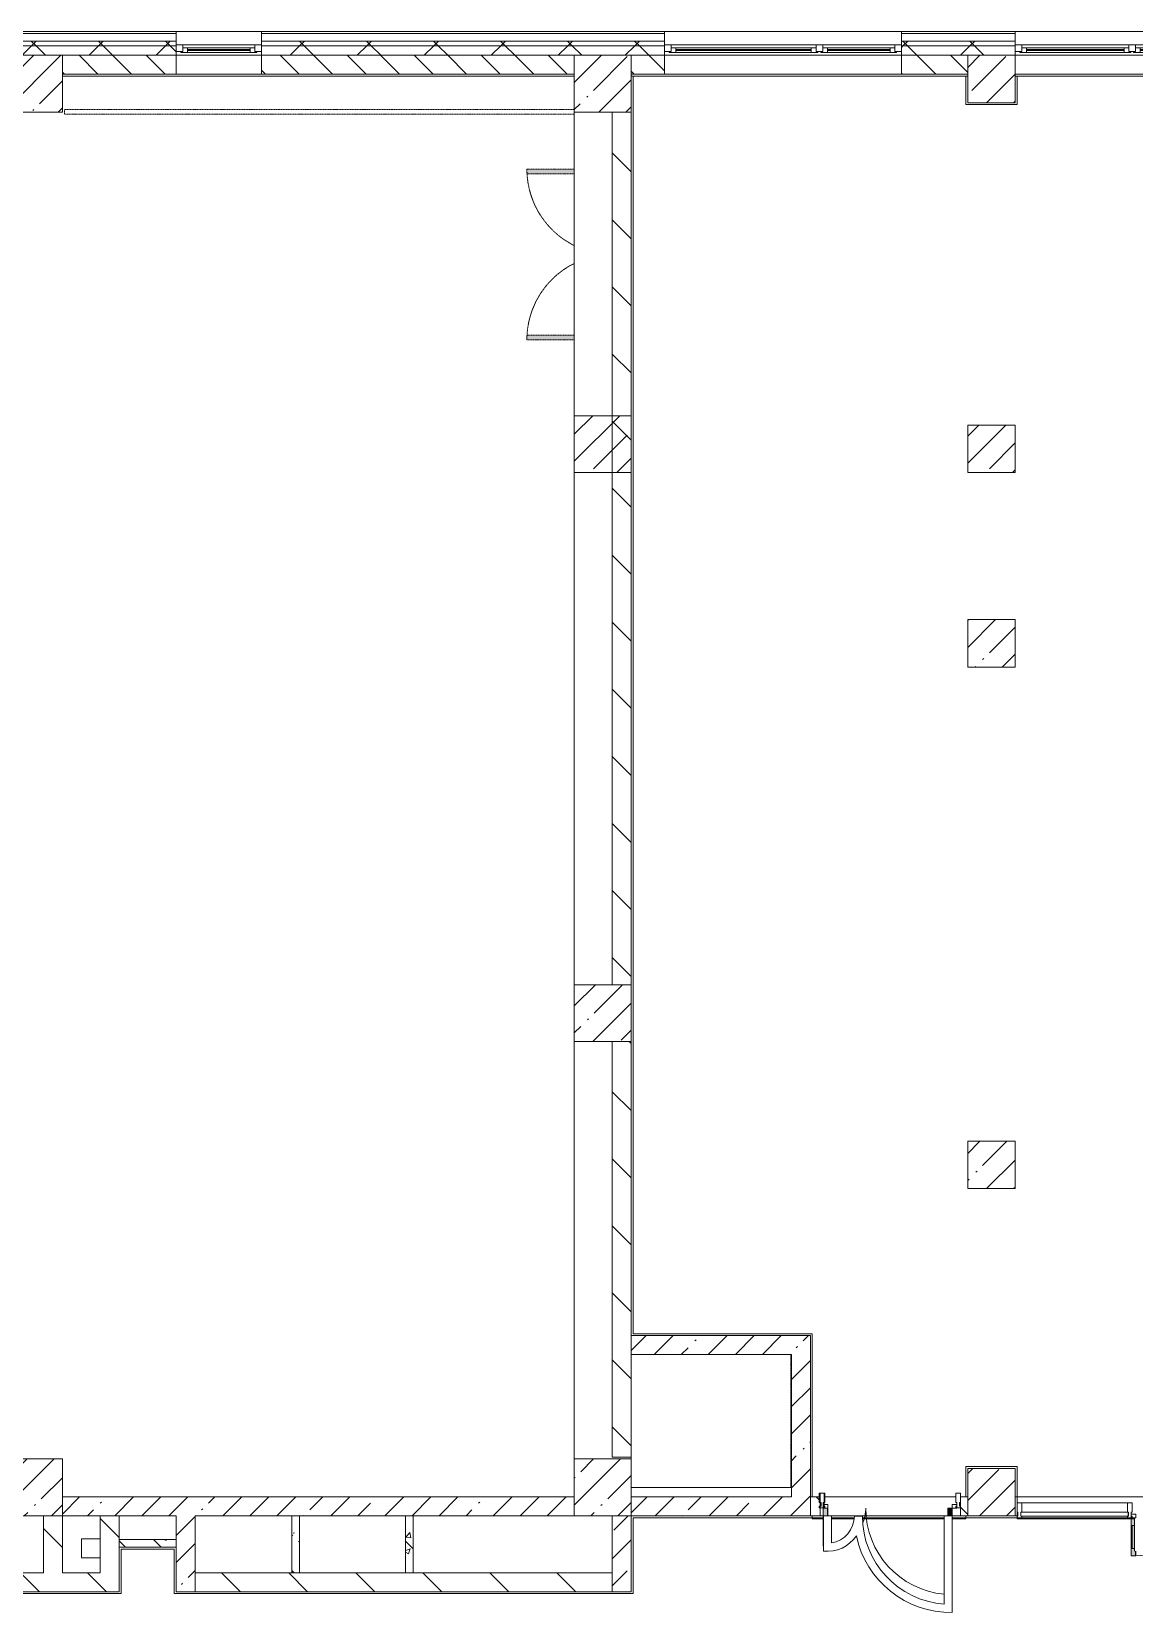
# Model space of a CAD drawing. Header units: millimetres. Extents: x 81773 to 282675, y -8553 to 29000.
# Drawn here: x 208238 to 219871, y 10682 to 27350 of the extents above; entities that cross this region are included whole.
import ezdxf

# ---------------------------------------------------------------- set-up
doc = ezdxf.new("R2010")
doc.units = ezdxf.units.MM
doc.linetypes.add('200_ШТРИХ__ш1_п0_6_', pattern=[1.6, 1, -0.6])
for name, color, linetype, lineweight, true_color in [('A-DETL-GENF-6', 7, 'Continuous', 5, 0xaaaaaa), ('A-DETL-GENF-7', 7, 'Continuous', 5, 0xe2e2e2), ('A-DOOR-5', 7, 'Continuous', 5, 0xaaaaaa), ('A-FLOR-3', 7, 'Continuous', 5, 0xaaaaaa), ('I-WALL-6', 7, 'Continuous', 5, 0x787878)]:
    doc.layers.add(name, color=color, linetype=linetype, lineweight=lineweight, true_color=true_color)
for name, color, linetype, lineweight in [('A-DETL-MBND-1', 7, '200_ШТРИХ__ш1_п0_6_', 9), ('A-GLAZ-3', 7, 'Continuous', 5), ('A-GLAZ-CURT-2', 7, 'Continuous', 5), ('A-GLAZ-CWMG-2', 7, 'Continuous', 5), ('A-WALL', 7, 'Continuous', 9), ('A-WALL-2', 7, 'Continuous', 5), ('I-WALL-4', 7, 'Continuous', 5), ('S-COLS-2', 7, 'Continuous', 5)]:
    doc.layers.add(name, color=color, linetype=linetype, lineweight=lineweight)
pattern_1 = [(45, (147802.7, 0), (-285.1231, 285.1231), []), (45, (148087.8, 0), (-285.1231, 285.1231), [504.031, -100.806, 16.764, -84.042])]
pattern_2 = [(45, (147802.7, 0), (-353.5534, 353.5534), []), (135, (147802.7, 0), (-353.5534, -353.5534), [])]
pattern_3 = [(135, (147802.7, 0), (-353.5534, -353.5534), [])]
pattern_4 = [(135, (147802.7, 0), (-377.1708, -377.1708), [533.4, -88.9, 17.78, -88.9]), (135, (147802.7, 376.94), (-377.1708, -377.1708), []), (50, (147802.7, 0), (637.6445, -55.7866), [66.675, -733.425]), (355, (147802.7, 0), (-123.3494, 668.699), [53.34, -586.74]), (100.451, (147855.8, -4.65), (514.299, 612.908), [56.665, -623.315]), (46.184, (147802.7, 177.8), (948.776, -147.15), [100.012, -1100.137]), (96.636, (147881.8, 165.5), (830.909, 865.997), [84.998, -934.973]), (351.184, (147802.7, 177.8), (830.918, 865.988), [80.01, -880.11]), (21, (147891.6, 133.35), (530.6506, -357.9283), [66.675, -733.425]), (326, (147891.6, 133.35), (216.308, 644.6585), [53.34, -586.74]), (71.451, (147935.8, 103.5), (746.9596, 286.7243), [56.665, -623.315]), (37.5, (147802.7, 0), (10.8105, 295.9426), [16.764, -562.864, 16.764, -578.866, -588.962]), (37.5, (147802.7, 0), (10.8105, 295.9426), [-1175.258, 16.764, -572.198]), (7.5, (147802.7, 0), (233.8692, 350.6318), [16.764, -322.834, 16.764, -549.529, -224.472]), (7.5, (147802.7, 0), (233.8692, 350.6318), [-905.891, 16.764, -207.708]), (327.5, (147604.45, 0), (474.5678, -20.0513), [16.764, -205.486, 16.764, -676.656, -920.115]), (327.5, (147604.45, 0), (474.5678, -20.0513), [-915.67, 16.764, -903.351]), (317.5, (147515.55, 0), (518.4522, 88.9934), [16.764, -272.161, 16.764, -443.738, -653.415]), (317.5, (147515.55, 0), (518.4522, 88.9934), [-749.427, 16.764, -636.651])]

# ---------------------------------------------------------------- blocks, each defined once
blk = doc.blocks.new('BSC_Колонна _Прямоугольная - 600х600-23205240-3_3_3_птичка')
at = {"layer": 'S-COLS-2'}
h = blk.add_hatch(dxfattribs=at)
h.set_pattern_fill('FP_75', color=256, style=0, pattern_type=2)
h.set_pattern_definition([(45, (-66460, -12000), (-285.1231, 285.1231), []), (45, (-66174.88, -12000), (-285.1231, 285.1231), [504.031, -100.806, 16.764, -84.042])])
h.paths.add_polyline_path([(-300, -300), (300, -300), (300, 300), (-300, 300)])
for p, q in [((300, 300), (-300, 300)), ((-300, 300), (-300, -300)), ((300, -300), (300, 300)), ((-300, -300), (300, -300))]:
    blk.add_line(p, q, dxfattribs=at)
blk = doc.blocks.new('BSC_Колонна _Прямоугольная - 600х600-V117-3_3_3_птичка')
at = {"layer": 'S-COLS-2'}
h = blk.add_hatch(dxfattribs=at)
h.set_pattern_fill('FP_79', color=256, style=0, pattern_type=2)
h.set_pattern_definition([(45, (-66460, -17000), (-285.1231, 285.1231), []), (45, (-66174.88, -17000), (-285.1231, 285.1231), [504.031, -100.806, 16.764, -84.042])])
h.paths.add_polyline_path([(-300, -300), (300, -300), (300, 300), (-300, 300)])
for p, q in [((300, 300), (-300, 300)), ((-300, 300), (-300, -300)), ((300, -300), (300, 300)), ((-300, -300), (300, -300))]:
    blk.add_line(p, q, dxfattribs=at)
blk = doc.blocks.new('BSC_Колонна _Прямоугольная - 600х600-V127-3_3_3_птичка')
at = {"layer": 'S-COLS-2'}
h = blk.add_hatch(dxfattribs=at)
h.set_pattern_fill('FP_95', color=256, style=0, pattern_type=2)
h.set_pattern_definition([(45, (-60460, -12000), (-285.1231, 285.1231), []), (45, (-60174.88, -12000), (-285.1231, 285.1231), [504.031, -100.806, 16.764, -84.042])])
h.paths.add_polyline_path([(-300, -300), (300, -300), (300, 300), (-300, 300)])
for p, q in [((300, 300), (-300, 300)), ((-300, 300), (-300, -300)), ((300, -300), (300, 300)), ((-300, -300), (300, -300))]:
    blk.add_line(p, q, dxfattribs=at)
blk = doc.blocks.new('BSC_Колонна _Прямоугольная - 500х500-V133-3_3_3_птичка')
at = {"layer": 'S-COLS-2'}
h = blk.add_hatch(dxfattribs=at)
h.set_pattern_fill('FP_98', color=256, style=0, pattern_type=2)
h.set_pattern_definition([(45, (-70560, -22950), (-285.1231, 285.1231), []), (45, (-70274.88, -22950), (-285.1231, 285.1231), [504.031, -100.806, 16.764, -84.042])])
h.paths.add_polyline_path([(-250, -250), (250, -250), (250, 250), (-250, 250)])
for p, q in [((250, 250), (-250, 250)), ((-250, 250), (-250, -250)), ((250, -250), (250, 250)), ((-250, -250), (250, -250))]:
    blk.add_line(p, q, dxfattribs=at)
blk = doc.blocks.new('BSC_Колонна _Прямоугольная - 500х500-V151-3_3_3_птичка')
at = {"layer": 'S-COLS-2'}
h = blk.add_hatch(dxfattribs=at)
h.set_pattern_fill('FP_111', color=256, style=0, pattern_type=2)
h.set_pattern_definition([(45, (-70560, -15400), (-285.1231, 285.1231), []), (45, (-70274.88, -15400), (-285.1231, 285.1231), [504.031, -100.806, 16.764, -84.042])])
h.paths.add_polyline_path([(-250, -250), (250, -250), (250, 250), (-250, 250)])
for p, q in [((250, 250), (-250, 250)), ((-250, 250), (-250, -250)), ((250, -250), (250, 250)), ((-250, -250), (250, -250))]:
    blk.add_line(p, q, dxfattribs=at)
blk = doc.blocks.new('110_Дверь_СКБ_2Ст - Д-10 1800x2100h_Актовый зал EI30-32403870-3_3_3_птичка')
at = {"layer": 'A-DETL-MBND-1'}
for points in [[(-887.5, 500), (-837.5, 500), (-837.5, 1000), (-887.5, 1000)], [(862.5, 1000), (862.5, 500), (912.5, 500), (912.5, 1000)]]:
    blk.add_hatch(color=256, dxfattribs=at).paths.add_polyline_path(points)
for p, q in [((-887.5, 1000), (-887.5, 500)), ((-837.5, 1000), (-887.5, 1000)), ((-837.5, 500), (-837.5, 1000)), ((912.5, 1000), (862.5, 1000)), ((862.5, 1000), (862.5, 500)), ((912.5, 500), (912.5, 1000))]:
    blk.add_line(p, q, dxfattribs=at)
for centre, start, end in [((-887.5, 100), 26.74452, 90), ((912.5, 100), 90, 153.25548)]:
    blk.add_arc(centre, 900, start, end, dxfattribs=at)
blk = doc.blocks.new('BSC_Колонна _Прямоугольная - 500х500-V200-3_3_3_птичка')
at = {"layer": 'S-COLS-2'}
h = blk.add_hatch(dxfattribs=at)
h.set_pattern_fill('FP_116', color=256, style=0, pattern_type=2)
h.set_pattern_definition([(45, (-70560, -20900), (-285.1231, 285.1231), []), (45, (-70274.88, -20900), (-285.1231, 285.1231), [504.031, -100.806, 16.764, -84.042])])
h.paths.add_polyline_path([(-250, -250), (250, -250), (250, 250), (-250, 250)])
for p, q in [((250, 250), (-250, 250)), ((-250, 250), (-250, -250)), ((250, -250), (250, 250)), ((-250, -250), (250, -250))]:
    blk.add_line(p, q, dxfattribs=at)
blk = doc.blocks.new('120_Окно_СКБ_1Ст - 120_Окно_СКБ_1Ст 900х2500_h_-19906774-3_3_3_птичка')
at = {"layer": 'A-GLAZ-3'}
for p, q in [((-450, -75), (-450, -5)), ((-450, -5), (-380, -5)), ((450, -5), (-450, -5)), ((-380, -75), (-450, -75)), ((-450, -75), (-400, -75)), ((-380, -75), (-400, -75)), ((-400, -75), (-400, -85)), ((-400, -85), (400, -85)), ((400, -85), (-400, -85)), ((-380, -5), (-380, -75)), ((380, -35), (-380, -35)), ((-380, -35), (-380, -75)), ((-330, -85), (-330, -35)), ((-330, -55), (330, -55)), ((330, -65), (-330, -65)), ((330, -85), (330, -35)), ((380, -75), (380, -5)), ((380, -5), (450, -5)), ((380, -75), (380, -35)), ((450, -75), (380, -75)), ((400, -75), (380, -75)), ((400, -75), (450, -75)), ((400, -85), (400, -75)), ((450, -5), (450, -75))]:
    blk.add_line(p, q, dxfattribs=at)
blk = doc.blocks.new('120_Окно_СКБ_2Ст - 120_Окно_СКБ_2Ст 2500х2500 _мал створка справа_-V201-3_3_3_птичка')
at = {"layer": 'A-GLAZ-3'}
for p, q in [((-1250, -75), (-1250, -5)), ((-1250, -5), (-1180, -5)), ((1250, -5), (-1250, -5)), ((-1180, -75), (-1250, -75)), ((-1250, -75), (-1200, -75)), ((-1180, -75), (-1200, -75)), ((-1200, -75), (-1200, -85)), ((-1200, -85), (370, -85)), ((370, -85), (-1200, -85)), ((-1180, -5), (-1180, -75)), ((350, -35), (-1180, -35)), ((-1180, -35), (-1180, -75)), ((-1130, -85), (-1130, -35)), ((-1130, -55), (300, -55)), ((300, -65), (-1130, -65)), ((300, -85), (300, -35)), ((350, -75), (350, -5)), ((350, -5), (420, -5)), ((350, -75), (350, -35)), ((420, -75), (350, -75)), ((370, -75), (350, -75)), ((370, -85), (370, -75)), ((372, -75), (400, -75)), ((420, -75), (400, -75)), ((400, -75), (400, -85)), ((400, -85), (1200, -85)), ((1200, -85), (400, -85)), ((420, -5), (420, -75)), ((1180, -35), (420, -35)), ((420, -35), (420, -75)), ((470, -85), (470, -35)), ((470, -55), (1130, -55)), ((1130, -65), (470, -65)), ((1130, -85), (1130, -35)), ((1180, -75), (1180, -5)), ((1180, -5), (1250, -5)), ((1180, -75), (1180, -35)), ((1250, -75), (1180, -75)), ((1200, -75), (1180, -75)), ((1200, -75), (1250, -75)), ((1200, -85), (1200, -75)), ((1250, -5), (1250, -75))]:
    blk.add_line(p, q, dxfattribs=at)
blk = doc.blocks.new('120_Окно_СКБ_2Ст - 120_Окно_СКБ_2Ст 2100х2400 _мал створка справа_-19092174-3_3_3_птичка')
at = {"layer": 'A-GLAZ-3'}
for p, q in [((-1050, -75), (-1050, -5)), ((-1050, -5), (-980, -5)), ((1050, -5), (-1050, -5)), ((-980, -75), (-1050, -75)), ((-1050, -75), (-1000, -75)), ((-980, -75), (-1000, -75)), ((-1000, -75), (-1000, -85)), ((-1000, -85), (170, -85)), ((170, -85), (-1000, -85)), ((-980, -5), (-980, -75)), ((150, -35), (-980, -35)), ((-980, -35), (-980, -75)), ((-930, -85), (-930, -35)), ((-930, -55), (100, -55)), ((100, -65), (-930, -65)), ((100, -85), (100, -35)), ((150, -75), (150, -5)), ((150, -5), (220, -5)), ((150, -75), (150, -35)), ((220, -75), (150, -75)), ((170, -75), (150, -75)), ((170, -75), (200, -75)), ((170, -85), (170, -75)), ((220, -75), (200, -75)), ((200, -75), (200, -85)), ((200, -85), (1000, -85)), ((1000, -85), (200, -85)), ((220, -5), (220, -75)), ((980, -35), (220, -35)), ((220, -35), (220, -75)), ((270, -85), (270, -35)), ((270, -55), (930, -55)), ((930, -65), (270, -65)), ((930, -85), (930, -35)), ((980, -75), (980, -5)), ((980, -5), (1050, -5)), ((980, -75), (980, -35)), ((1050, -75), (980, -75)), ((1000, -75), (980, -75)), ((1000, -75), (1050, -75)), ((1000, -85), (1000, -75)), ((1050, -5), (1050, -75))]:
    blk.add_line(p, q, dxfattribs=at)
blk = doc.blocks.new('Прямоугольный импост - Импост структурный с накладкой - 160мм Темный-33326475-3_3_3_птичка')
at = {"layer": 'A-GLAZ-CWMG-2'}
for p, q in [((-50, 40), (-50, 140)), ((-50, 140), (0, 140)), ((-40, 40), (-50, 40)), ((-50, -17), (-50, 0)), ((-50, 0), (-40, 0)), ((-40, 0), (-40, 40)), ((-10, 40), (-10, 0)), ((0, 40), (-10, 40)), ((-10, 0), (0, 0)), ((0, 140), (0, 40)), ((0, 0), (0, -17)), ((0, -17), (-50, -17))]:
    blk.add_line(p, q, dxfattribs=at)
blk = doc.blocks.new('Дверь_Витражная_остекление_ - ВВ-6 остекление-32274838-3_3_3_птичка')
at = {"layer": 'A-DETL-GENF-7'}
for points in [[(705, 420), (701, 420), (701, 100), (660, 100), (660, 20), (705, 20), (705, 386)], [(-655, 100), (-655, 20), (-610, 20), (-610, 100)]]:
    blk.add_hatch(color=256, dxfattribs=at).paths.add_polyline_path(points)
at = {"layer": 'A-DETL-GENF-6'}
for p, q in [((705, 420), (705, 20)), ((705, 20), (705, 420)), ((-655, 100), (-655, 20)), ((-655, 100), (-655, 20)), ((-610, 20), (-655, 20)), ((-655, 20), (-610, 20)), ((-610, 100), (-610, 20)), ((-610, 20), (-610, 100)), ((660, 100), (660, 20)), ((660, 100), (660, 20))]:
    blk.add_line(p, q, dxfattribs=at)
at = {"layer": 'A-DOOR-5'}
for p, q in [((-655, 20), (-705, 20)), ((-705, 20), (-705, -20)), ((-655, 100), (-655, 20)), ((-655, -20), (-655, 20)), ((655, 100), (655, 20)), ((705, 20), (655, 20)), ((655, 20), (655, -20)), ((705, -20), (705, 20)), ((-705, -20), (-655, -20)), ((655, -20), (705, -20))]:
    blk.add_line(p, q, dxfattribs=at)
for centre, radius, start, end in [((-655, 20), 910, 360, 84.7731), ((655, 20), 400, 157.5, 180)]:
    blk.add_arc(centre, radius, start, end, dxfattribs=at)
blk = doc.blocks.new('Прямоугольный импост - Импост структурный с накладкой - 160мм Темный-33326241-3_3_3_птичка')
at = {"layer": 'A-GLAZ-CWMG-2'}
for p, q in [((-25, 40), (-25, 140)), ((-25, 140), (25, 140)), ((-15, 40), (-25, 40)), ((-25, -17), (-25, 0)), ((-25, 0), (-15, 0)), ((-15, 0), (-15, 40)), ((15, 40), (15, 0)), ((25, 40), (15, 40)), ((15, 0), (25, 0)), ((25, 140), (25, 40)), ((25, 0), (25, -17)), ((25, -17), (-25, -17))]:
    blk.add_line(p, q, dxfattribs=at)
blk = doc.blocks.new('Прямоугольный импост - Импост структурный с накладкой - 160мм Темный-33326242-3_3_3_птичка')
at = {"layer": 'A-GLAZ-CWMG-2'}
for p, q in [((0, 140), (-50, 140)), ((-50, 140), (-50, 40)), ((-50, 40), (-40, 40)), ((-40, 0), (-50, 0)), ((-50, 0), (-50, -17)), ((-40, 40), (-40, 0)), ((-10, 0), (-10, 40)), ((-10, 40), (0, 40)), ((0, 0), (-10, 0)), ((0, 40), (0, 140)), ((0, -17), (0, 0)), ((-50, -17), (0, -17))]:
    blk.add_line(p, q, dxfattribs=at)
blk = doc.blocks.new('Прямоугольный импост - Импост структурный с накладкой - 160мм Темный-33326237-3_3_3_птичка')
at = {"layer": 'A-GLAZ-CWMG-2'}
for p, q in [((-50, 40), (-50, 140)), ((-50, 140), (0, 140)), ((-40, 40), (-50, 40)), ((-50, -17), (-50, 0)), ((-50, 0), (-40, 0)), ((-40, 0), (-40, 40)), ((-10, 40), (-10, 0)), ((0, 40), (-10, 40)), ((-10, 0), (0, 0)), ((0, 140), (0, 40)), ((0, 0), (0, -17)), ((0, -17), (-50, -17))]:
    blk.add_line(p, q, dxfattribs=at)
blk = doc.blocks.new('Дверь_Витражная_остекление_ - В-18-32468702-3_3_3_птичка')
at = {"layer": 'A-DETL-GENF-7'}
blk.add_hatch(color=256, dxfattribs=at).paths.add_polyline_path([(678, 420), (678, 370), (690, 370), (690, 20), (723, 20), (723, 420), (690, 420)])
at = {"layer": 'A-DETL-GENF-6'}
for p, q in [((-673, 965), (-673, 20)), ((-673, 965), (-673, 20)), ((723, 420), (678, 420)), ((678, 420), (678, 370)), ((723, 420), (678, 420)), ((678, 420), (678, 370)), ((723, 340), (690, 340)), ((713, 340), (713, 100)), ((723, 420), (723, 20)), ((723, 20), (723, 420)), ((723, 100), (690, 100))]:
    blk.add_line(p, q, dxfattribs=at)
at = {"layer": 'A-DOOR-5'}
for p, q in [((-673, 965), (-673, 20)), ((673, 420), (673, 370)), ((-673, 20), (-723, 20)), ((-723, 20), (-723, -20)), ((-673, -20), (-673, 20)), ((723, 20), (673, 20)), ((673, 20), (673, -20)), ((723, -20), (723, 20)), ((-723, -20), (-673, -20)), ((673, -20), (723, -20))]:
    blk.add_line(p, q, dxfattribs=at)
for centre, radius, start, end in [((-673, 20), 945, 15.8542, 26.1731), ((673, 20), 400, 90, 148.5381), ((-673, 20), 945, 360, 14.4313), ((673, 20), 400, 177.0378, 180)]:
    blk.add_arc(centre, radius, start, end, dxfattribs=at)
blk = doc.blocks.new('Системная панель - Стекло - 40мм-V269-3_3_3_птичка')
at = {"layer": 'A-GLAZ-CURT-2'}
for p, q in [((567, 0), (-567, 0)), ((-567, 0), (-567, -40)), ((567, -40), (567, 0)), ((-567, -40), (567, -40))]:
    blk.add_line(p, q, dxfattribs=at)
blk = doc.blocks.new('Прямоугольный импост - Импост структурный с накладкой - 160мм Темный-33326239-3_3_3_птичка')
at = {"layer": 'A-GLAZ-CWMG-2'}
for p, q in [((-25, 40), (-25, 140)), ((-25, 140), (25, 140)), ((-15, 40), (-25, 40)), ((-25, -17), (-25, 0)), ((-25, 0), (-15, 0)), ((-15, 0), (-15, 40)), ((15, 40), (15, 0)), ((25, 40), (15, 40)), ((15, 0), (25, 0)), ((25, 140), (25, 40)), ((25, 0), (25, -17)), ((25, -17), (-25, -17))]:
    blk.add_line(p, q, dxfattribs=at)
blk = doc.blocks.new('Прямоугольный импост - Импост структурный с накладкой - 160мм Темный-32468813-3_3_3_птичка')
at = {"layer": 'A-GLAZ-CWMG-2'}
for p, q in [((70880, 11837), (71994, 11837)), ((70880, 11680), (71994, 11680))]:
    blk.add_line(p, q, dxfattribs=at)

msp = doc.modelspace()

# ---------------------------------------------------------------- hatches: boundary and pattern name
at = {"layer": 'A-WALL-2'}
h = msp.add_hatch(dxfattribs=at)
h.set_pattern_fill('FP_84', color=256, style=0, pattern_type=2)
h.set_pattern_definition(pattern_2)
h.paths.add_polyline_path([(232372.7, 27200), (232372.7, 27250), (228152.7, 27250), (228152.7, 27200), (231900.2, 27200)])
h.paths.add_polyline_path([(225012.4, 27200), (225052.7, 27200), (225052.7, 27250), (224152.7, 27250), (224152.7, 27200)])
h.paths.add_polyline_path([(214912.7, 27200), (214912.7, 27250), (210662.7, 27250), (210662.7, 27200), (214415.6, 27200)])
h.paths.add_polyline_path([(209762.7, 27200), (209762.7, 27250), (207662.7, 27250), (207662.7, 27200), (209117.3, 27200)])
h.paths.add_polyline_path([(217412.7, 27200), (218612.7, 27200), (218612.7, 27250), (217412.7, 27250)])
h.paths.add_polyline_path([(220712.7, 27200), (222052.7, 27200), (222052.7, 27250), (220712.7, 27250)])
h.paths.add_polyline_path([(201699.6, 27200), (202562.7, 27200), (202562.7, 27250), (201062.7, 27250), (201062.7, 27200)])
h.paths.add_polyline_path([(205662.7, 27200), (206762.7, 27200), (206762.7, 27250), (205662.7, 27250)])
h.paths.add_polyline_path([(198520.6, 27200), (198562.7, 27200), (198562.7, 27250), (197463, 27250), (197463, 27200)])
h.paths.add_polyline_path([(196401.2, 27200), (196563, 27200), (196563, 27250), (195462.7, 27250), (195462.7, 27200)])
h.paths.add_polyline_path([(192362.7, 27200), (192362.7, 27250), (189862.7, 27250), (189862.7, 27200), (190043.2, 27200)])
h = msp.add_hatch(dxfattribs=at)
h.set_pattern_fill('FP_84', color=256, style=0, pattern_type=2)
h.set_pattern_definition(pattern_2)
h.paths.add_polyline_path([(232372.7, 27100), (232372.7, 27200), (228152.7, 27200), (228152.7, 27100), (231900.2, 27100)])
h.paths.add_polyline_path([(214415.6, 27100), (214912.7, 27100), (214912.7, 27200), (210662.7, 27200), (210662.7, 27100), (213356, 27100)])
h.paths.add_polyline_path([(217594.6, 27100), (218612.7, 27100), (218612.7, 27200), (217412.7, 27200), (217412.7, 27100)])
h.paths.add_polyline_path([(220712.7, 27100), (222052.7, 27100), (222052.7, 27200), (220712.7, 27200)])
h.paths.add_polyline_path([(225052.7, 27100), (225052.7, 27200), (224152.7, 27200), (224152.7, 27100), (225012.4, 27100)])
h.paths.add_polyline_path([(205938.3, 27100), (206762.7, 27100), (206762.7, 27200), (205662.7, 27200), (205662.7, 27100)])
h.paths.add_polyline_path([(201062.7, 27100), (202562.7, 27100), (202562.7, 27200), (201062.7, 27200)])
h.paths.add_polyline_path([(209117.3, 27100), (209762.7, 27100), (209762.7, 27200), (207662.7, 27200), (207662.7, 27100), (208057.6, 27100)])
h.paths.add_polyline_path([(192362.7, 27100), (192362.7, 27200), (189962.7, 27200), (189962.7, 27100), (190562.7, 27100)])
h.paths.add_polyline_path([(198562.7, 27100), (198562.7, 27200), (197463, 27200), (197463, 27100), (198520.6, 27100)])
h.paths.add_polyline_path([(196563, 27100), (196563, 27200), (195462.7, 27200), (195462.7, 27100), (196401.2, 27100)])
h = msp.add_hatch(dxfattribs=at)
h.set_pattern_fill('FP_82', color=256, style=0, pattern_type=2)
h.set_pattern_definition([(135, (147802.7, 0), (-176.7767, -176.7767), [])])
h.paths.add_polyline_path([(228952.7, 26900), (232002.7, 26900), (232002.7, 27100), (228952.7, 27100), (228952.7, 26948.4)])
h.paths.add_polyline_path([(228452.7, 26900), (228452.7, 27100), (228152.7, 27100), (228152.7, 26900), (228191.4, 26900)])
h.paths.add_polyline_path([(214562.7, 26900), (214912.7, 26900), (214912.7, 27100), (214562.7, 27100), (214562.7, 26948.4)])
h.paths.add_polyline_path([(224152.7, 26900), (224552.7, 26900), (224552.7, 27100), (224152.7, 27100), (224152.7, 26948.4)])
h.paths.add_polyline_path([(217412.7, 26900), (218112.7, 26900), (218112.7, 27100), (217412.7, 27100), (217412.7, 26948.4)])
h.paths.add_polyline_path([(221342.7, 26900), (221342.7, 27100), (220712.7, 27100), (220712.7, 26900)])
h.paths.add_polyline_path([(221842.7, 26900), (222052.7, 26900), (222052.7, 27100), (221842.7, 27100), (221842.7, 26948.4)])
h.paths.add_polyline_path([(213962.7, 26900), (213962.7, 27100), (210662.7, 27100), (210662.7, 26900), (211236.6, 26900)])
h.paths.add_polyline_path([(205662.7, 26900), (206762.7, 26900), (206762.7, 27100), (205662.7, 27100), (205662.7, 26948.4)])
h.paths.add_polyline_path([(201962.7, 26900), (201962.7, 27100), (201062.7, 27100), (201062.7, 26900)])
h.paths.add_polyline_path([(207662.7, 26900), (207962.7, 26900), (207962.7, 27100), (207662.7, 27100), (207662.7, 26948.4)])
h.paths.add_polyline_path([(209762.7, 26900), (209762.7, 27100), (208562.7, 27100), (208562.7, 26900)])
h.paths.add_polyline_path([(198520.6, 26900), (198562.7, 26900), (198562.7, 27100), (197463, 27100), (197463, 26900)])
h.paths.add_polyline_path([(195462.7, 26900), (195962.7, 26900), (195962.7, 27100), (195462.7, 27100), (195462.7, 26948.4)])
h.paths.add_polyline_path([(192362.7, 26900), (192362.7, 27100), (190562.7, 27100), (190562.7, 26900)])
at = {"layer": 'I-WALL-4'}
h = msp.add_hatch(dxfattribs=at)
h.set_pattern_fill('FP_83', color=256, style=0, pattern_type=2)
h.set_pattern_definition(pattern_3)
h.paths.add_polyline_path([(214362.7, 12320), (214562.7, 12320), (214562.7, 16700), (214362.7, 16700), (214362.7, 12746.9)])
h.paths.add_polyline_path([(214362.7, 17300), (214562.7, 17300), (214562.7, 26500), (214362.7, 26500), (214362.7, 19847.6)])
h = msp.add_hatch(dxfattribs=at)
h.set_pattern_fill('FP_80', color=256, style=0, pattern_type=2)
h.set_pattern_definition(pattern_1)
h.paths.add_polyline_path([(216252.7, 13400), (216252.7, 13600), (214562.7, 13600), (214562.7, 13400), (215475.3, 13400)])
h = msp.add_hatch(dxfattribs=at)
h.set_pattern_fill('FP_80', color=256, style=0, pattern_type=2)
h.set_pattern_definition(pattern_1)
h.paths.add_polyline_path([(216452.7, 11700), (216452.7, 13600), (216252.7, 13600), (216252.7, 11700)])
h = msp.add_hatch(dxfattribs=at)
h.set_pattern_fill('FP_80', color=256, style=0, pattern_type=2)
h.set_pattern_definition(pattern_1)
h.paths.add_polyline_path([(211236.6, 11700), (213962.7, 11700), (213962.7, 11900), (208562.7, 11900), (208562.7, 11700), (211062.7, 11700)])
h.paths.add_polyline_path([(204381.9, 11700), (207962.7, 11700), (207962.7, 11900), (202562.7, 11900), (202562.7, 11700), (204301.9, 11700)])
h = msp.add_hatch(dxfattribs=at)
h.set_pattern_fill('FP_80', color=256, style=0, pattern_type=2)
h.set_pattern_definition(pattern_1)
h.paths.add_polyline_path([(216252.7, 11700), (216252.7, 11900), (214562.7, 11900), (214562.7, 11700), (215475.3, 11700)])
h = msp.add_hatch(dxfattribs=at)
h.set_pattern_fill('FP_83', color=256, style=0, pattern_type=2)
h.set_pattern_definition(pattern_3)
h.paths.add_polyline_path([(218112.7, 11700), (218112.7, 11900), (218036.7, 11900), (218036.7, 11700)])
h.paths.add_polyline_path([(221342.7, 11700), (221342.7, 11900), (221322.7, 11900), (221322.7, 11700)])
h.paths.add_polyline_path([(216535, 11700), (216556.7, 11700), (216556.7, 11900), (216452.7, 11900), (216452.7, 11700)])
h.paths.add_polyline_path([(218632.7, 11700), (218632.7, 11900), (218612.7, 11900), (218612.7, 11700)])
h = msp.add_hatch(dxfattribs=at)
h.set_pattern_fill('FP_83', color=256, style=0, pattern_type=2)
h.set_pattern_definition(pattern_3)
h.paths.add_polyline_path([(208562.7, 11100), (208562.7, 11700), (208362.7, 11700), (208362.7, 11100)])
h = msp.add_hatch(dxfattribs=at)
h.set_pattern_fill('FP_83', color=256, style=0, pattern_type=2)
h.set_pattern_definition(pattern_3)
h.paths.add_polyline_path([(208962.7, 10900), (209162.7, 10900), (209162.7, 11700), (208962.7, 11700), (208962.7, 11100)])
h = msp.add_hatch(dxfattribs=at)
h.set_pattern_fill('FP_80', color=256, style=0, pattern_type=2)
h.set_pattern_definition(pattern_1)
h.paths.add_polyline_path([(209962.7, 10900), (209962.7, 11700), (209762.7, 11700), (209762.7, 10900)])
h = msp.add_hatch(dxfattribs=at)
h.set_pattern_fill('FP_80', color=256, style=0, pattern_type=2)
h.set_pattern_definition(pattern_1)
h.paths.add_polyline_path([(214562.7, 10900), (214562.7, 11700), (214362.7, 11700), (214362.7, 10900)])
h = msp.add_hatch(dxfattribs=at)
h.set_pattern_fill('FP_83', color=256, style=0, pattern_type=2)
h.set_pattern_definition(pattern_3)
h.paths.add_polyline_path([(208962.7, 10900), (208962.7, 11100), (207142.7, 11100), (207142.7, 10900), (208057.6, 10900)])
h.paths.add_polyline_path([(202759.2, 10900), (203302.7, 10900), (203302.7, 11100), (199712.7, 11100), (199712.7, 10900), (200639.9, 10900)])
h.paths.add_polyline_path([(203502.7, 10900), (203550.5, 10900), (203550.5, 11100), (203502.7, 11100), (203502.7, 10980)])
h.paths.add_polyline_path([(204250.5, 10900), (204430.5, 10900), (204430.5, 11100), (204250.5, 11100), (204250.5, 10971.7)])
h.paths.add_polyline_path([(205130.5, 10900), (205310.5, 10900), (205310.5, 11100), (205130.5, 11100), (205130.5, 10971.7)])
h.paths.add_polyline_path([(206010.5, 10900), (206190.5, 10900), (206190.5, 11100), (206010.5, 11100), (206010.5, 10971.7)])
h.paths.add_polyline_path([(206890.5, 10900), (206942.7, 10900), (206942.7, 11100), (206890.5, 11100), (206890.5, 10971.7)])
h.paths.add_polyline_path([(194281.9, 10900), (199512.7, 10900), (199512.7, 11100), (192562.7, 11100), (192562.7, 10900)])
h = msp.add_hatch(dxfattribs=at)
h.set_pattern_fill('FP_83', color=256, style=0, pattern_type=2)
h.set_pattern_definition(pattern_3)
h.paths.add_polyline_path([(209962.7, 10900), (210562.7, 10900), (210562.7, 11100), (209962.7, 11100)])
h = msp.add_hatch(dxfattribs=at)
h.set_pattern_fill('FP_83', color=256, style=0, pattern_type=2)
h.set_pattern_definition(pattern_3)
h.paths.add_polyline_path([(214362.7, 10900), (214362.7, 11100), (210562.7, 11100), (210562.7, 10900), (213356, 10900)])
at = {"layer": 'I-WALL-6'}
h = msp.add_hatch(dxfattribs=at)
h.set_pattern_fill('FP_88', color=256, style=0, pattern_type=2)
h.set_pattern_definition(pattern_4)
h.paths.add_polyline_path([(211062.7, 11100), (211062.7, 11700), (210982.7, 11700), (210982.7, 11100)])
h = msp.add_hatch(dxfattribs=at)
h.set_pattern_fill('FP_88', color=256, style=0, pattern_type=2)
h.set_pattern_definition(pattern_4)
h.paths.add_polyline_path([(212262.7, 11100), (212262.7, 11700), (212182.7, 11700), (212182.7, 11100)])
h = msp.add_hatch(dxfattribs=at)
h.set_pattern_fill('FP_88', color=256, style=0, pattern_type=2)
h.set_pattern_definition(pattern_4)
h.paths.add_polyline_path([(209762.7, 11370), (209762.7, 11450), (209162.7, 11450), (209162.7, 11370)])
at = {"layer": 'S-COLS-2'}
h = msp.add_hatch(dxfattribs=at)
h.set_pattern_fill('FP_80', color=256, style=0, pattern_type=2)
h.set_pattern_definition(pattern_1)
h.paths.add_polyline_path([(208562.7, 26500), (208562.7, 27100), (207962.7, 27100), (207962.7, 26500)])
h = msp.add_hatch(dxfattribs=at)
h.set_pattern_fill('FP_80', color=256, style=0, pattern_type=2)
h.set_pattern_definition(pattern_1)
h.paths.add_polyline_path([(214562.7, 26500), (214562.7, 27100), (213962.7, 27100), (213962.7, 26500), (214362.7, 26500)])
h = msp.add_hatch(dxfattribs=at)
h.set_pattern_fill('FP_80', color=256, style=0, pattern_type=2)
h.set_pattern_definition(pattern_1)
h.paths.add_polyline_path([(218112.7, 26600), (218612.7, 26600), (218612.7, 27100), (218112.7, 27100), (218112.7, 26900)])
h = msp.add_hatch(dxfattribs=at)
h.set_pattern_fill('FP_80', color=256, style=0, pattern_type=2)
h.set_pattern_definition(pattern_1)
h.paths.add_polyline_path([(214562.7, 22700), (214562.7, 23300), (213962.7, 23300), (213962.7, 22700)])
h = msp.add_hatch(dxfattribs=at)
h.set_pattern_fill('FP_80', color=256, style=0, pattern_type=2)
h.set_pattern_definition(pattern_1)
h.paths.add_polyline_path([(218124.5, 11700), (218612.7, 11700), (218612.7, 12200), (218112.7, 12200), (218112.7, 11700)])

# ---------------------------------------------------------------- linework, layer by layer
at = {"layer": 'A-DETL-MBND-1'}
for p, q in [((208583.7, 26529), (208583.7, 26479)), ((208583.7, 26529), (213962.7, 26529)), ((213962.7, 26479), (208583.7, 26479)), ((216247.7, 12000), (216247.7, 13400))]:
    msp.add_line(p, q, dxfattribs=at)
at = {"layer": 'A-FLOR-3'}
for p, q in [((214582.7, 26880), (214582.7, 13620)), ((218092.7, 26580), (218092.7, 26880)), ((218632.7, 26880), (218632.7, 26580)), ((218632.7, 26580), (218092.7, 26580)), ((213962.7, 26500), (213962.7, 23300)), ((213962.7, 22700), (213962.7, 17300)), ((213962.7, 16700), (213962.7, 12300)), ((214582.7, 13620), (216472.7, 13620)), ((216472.7, 13620), (216472.7, 11900)), ((214562.7, 12300), (214562.7, 12320)), ((218092.7, 11900), (218092.7, 12220)), ((218092.7, 12220), (218632.7, 12220)), ((218632.7, 12220), (218632.7, 11900)), ((216252.7, 12000), (214562.7, 12000)), ((216590.7, 11680), (214582.7, 11680)), ((214582.7, 11680), (214582.7, 10880)), ((216472.7, 11700), (216472.7, 11669)), ((216472.7, 11669), (216590.7, 11669)), ((216675.4, 11700), (216590.7, 11700)), ((216590.7, 11700), (216590.7, 11327.5)), ((216675.4, 11413.8), (216675.4, 11700)), ((216914.9, 11680), (216675.4, 11680)), ((216675.4, 11669), (216913.8, 11669)), ((217001.4, 11697.2), (216916.7, 11697.2)), ((217865, 11680), (217002.3, 11680)), ((217003, 11669), (217865, 11669)), ((217949.7, 11700), (217865, 11700)), ((217865, 11700), (217865, 10768.9)), ((217949.7, 10681.9), (217949.7, 11700)), ((218632.7, 11680), (217949.7, 11680)), ((217949.7, 11669), (218092.7, 11669)), ((218092.7, 11669), (218092.7, 11700)), ((218632.7, 11680), (218632.7, 11669)), ((218632.7, 11669), (219870.7, 11669)), ((219870.7, 11677), (219870.7, 11327.5)), ((208762.7, 11457), (208962.7, 11457)), ((208762.7, 11257), (208762.7, 11457)), ((209741.7, 11350), (209182.7, 11350)), ((209182.7, 11350), (209182.7, 10880)), ((209741.7, 10880), (209741.7, 11350)), ((208962.7, 11257), (208762.7, 11257)), ((209182.7, 10880), (206280.5, 10880)), ((214582.7, 10880), (209741.7, 10880))]:
    msp.add_line(p, q, dxfattribs=at)
for centre, radius, start, end in [((216629.6, 11697.2), 287, 279.17366, 0), ((217932.1, 11697.2), 930.7, 180, 265.86869), ((216629.6, 11697.2), 371.7, 263.98747, 326.07537), ((217932.1, 11697.2), 1015.4, 191.7891, 270.99569)]:
    msp.add_arc(centre, radius, start, end, dxfattribs=at)
at = {"layer": 'A-WALL'}
for p, q in [((209762.7, 27330), (207662.7, 27330)), ((209762.7, 27250), (207662.7, 27250)), ((209762.7, 27200), (207662.7, 27200)), ((214912.7, 27330), (210662.7, 27330)), ((214912.7, 27250), (210662.7, 27250)), ((214912.7, 27200), (210662.7, 27200)), ((218612.7, 27330), (217412.7, 27330)), ((218612.7, 27250), (217412.7, 27250)), ((218612.7, 27200), (217412.7, 27200)), ((216452.7, 11900), (216452.7, 11700)), ((209162.7, 11700), (208962.7, 11700)), ((211062.7, 11700), (210982.7, 11700)), ((212262.7, 11700), (212182.7, 11700)), ((209162.7, 11450), (209162.7, 11370)), ((209762.7, 11370), (209762.7, 11450)), ((209962.7, 10900), (209962.7, 11100)), ((210982.7, 11100), (211062.7, 11100)), ((212182.7, 11100), (212262.7, 11100)), ((214362.7, 11100), (214362.7, 10900))]:
    msp.add_line(p, q, dxfattribs=at)
at = {"layer": 'A-WALL-2'}
for p, q in [((228152.7, 27350), (197463, 27350)), ((209762.7, 26900), (209762.7, 27350)), ((210662.7, 27350), (210662.7, 26900)), ((214912.7, 26900), (214912.7, 27350)), ((217412.7, 27350), (217412.7, 26900)), ((218612.7, 27100), (218612.7, 27350)), ((228452.7, 27100), (190562.7, 27100)), ((208562.7, 27100), (208562.7, 26900)), ((213962.7, 26900), (213962.7, 27100)), ((214562.7, 27100), (214562.7, 26900)), ((218112.7, 26900), (218112.7, 27100)), ((208562.7, 26900), (209762.7, 26900)), ((210662.7, 26900), (213962.7, 26900)), ((214562.7, 26900), (214912.7, 26900)), ((217412.7, 26900), (218112.7, 26900))]:
    msp.add_line(p, q, dxfattribs=at)
at = {"layer": 'I-WALL-4'}
for p, q in [((209762.7, 27100), (210662.7, 27100)), ((214912.7, 27100), (217412.7, 27100)), ((218612.7, 27100), (220712.7, 27100)), ((213962.7, 26880), (208562.7, 26880)), ((210662.7, 26900), (209762.7, 26900)), ((218112.7, 26880), (214562.7, 26880)), ((217412.7, 26900), (214912.7, 26900)), ((220712.7, 26900), (218612.7, 26900)), ((221342.7, 26880), (218612.7, 26880)), ((214362.7, 26500), (214362.7, 17300)), ((214562.7, 26500), (214362.7, 26500)), ((214562.7, 17300), (214562.7, 26500)), ((214362.7, 16700), (214362.7, 12320)), ((214562.7, 12320), (214562.7, 16700)), ((216452.7, 13600), (214562.7, 13600)), ((216452.7, 11900), (216452.7, 13600)), ((214562.7, 13400), (216252.7, 13400)), ((216252.7, 13400), (216252.7, 11900)), ((214362.7, 12320), (214562.7, 12320)), ((213962.7, 11900), (208562.7, 11900)), ((216252.7, 11900), (214562.7, 11900)), ((216556.7, 11900), (216452.7, 11900)), ((216556.7, 11700), (216556.7, 11900)), ((216606.7, 11900), (217986.7, 11900)), ((218112.7, 11900), (218036.7, 11900)), ((218036.7, 11900), (218036.7, 11700)), ((218112.7, 11700), (218112.7, 11900)), ((218612.7, 11900), (218612.7, 11700)), ((218612.7, 11900), (221342.7, 11900)), ((218632.7, 11700), (218632.7, 11900)), ((208362.7, 11700), (208362.7, 11100)), ((208562.7, 11100), (208562.7, 11700)), ((208562.7, 11700), (208962.7, 11700)), ((208962.7, 11700), (208962.7, 11100)), ((209162.7, 11450), (209162.7, 11700)), ((209162.7, 11700), (209762.7, 11700)), ((209762.7, 11700), (209762.7, 11450)), ((209962.7, 11100), (209962.7, 11700)), ((209962.7, 11700), (210982.7, 11700)), ((210982.7, 11700), (210982.7, 11100)), ((211062.7, 11700), (212182.7, 11700)), ((211062.7, 11100), (211062.7, 11700)), ((212182.7, 11700), (212182.7, 11100)), ((212262.7, 11700), (213962.7, 11700)), ((212262.7, 11100), (212262.7, 11700)), ((214362.7, 11700), (214362.7, 11100)), ((214562.7, 10900), (214562.7, 11700)), ((214562.7, 11700), (216452.7, 11700)), ((216452.7, 11700), (216590.7, 11700)), ((217865, 11700), (216675.4, 11700)), ((218112.7, 11700), (217949.7, 11700)), ((218612.7, 11700), (218642.7, 11700)), ((209762.7, 11450), (209162.7, 11450)), ((209162.7, 11370), (209762.7, 11370)), ((209162.7, 10900), (209162.7, 11370)), ((209762.7, 11370), (209762.7, 10900)), ((208362.7, 11100), (207142.7, 11100)), ((208962.7, 11100), (208562.7, 11100)), ((210982.7, 11100), (209962.7, 11100)), ((212182.7, 11100), (211062.7, 11100)), ((214362.7, 11100), (212262.7, 11100)), ((206890.5, 10900), (209162.7, 10900)), ((209762.7, 10900), (214562.7, 10900))]:
    msp.add_line(p, q, dxfattribs=at)
at = {"layer": 'S-COLS-2'}
for p, q in [((208562.7, 27100), (207962.7, 27100)), ((208562.7, 26900), (208562.7, 27100)), ((214562.7, 27100), (213962.7, 27100)), ((213962.7, 27100), (213962.7, 26900)), ((214562.7, 26900), (214562.7, 27100)), ((218612.7, 27100), (218112.7, 27100)), ((218112.7, 27100), (218112.7, 26900)), ((218612.7, 26600), (218612.7, 27100)), ((208562.7, 26500), (208562.7, 26900)), ((213962.7, 26900), (213962.7, 26500)), ((214562.7, 26500), (214562.7, 26900)), ((218112.7, 26900), (218112.7, 26600)), ((218112.7, 26600), (218612.7, 26600)), ((207962.7, 26500), (208562.7, 26500)), ((213962.7, 26500), (214362.7, 26500)), ((214362.7, 26500), (214562.7, 26500)), ((214562.7, 23300), (213962.7, 23300)), ((213962.7, 23300), (213962.7, 22700)), ((214562.7, 22700), (214562.7, 23300)), ((213962.7, 22700), (214562.7, 22700)), ((218612.7, 12200), (218112.7, 12200)), ((218112.7, 12200), (218112.7, 11900)), ((218612.7, 11900), (218612.7, 12200)), ((218112.7, 11900), (218112.7, 11700)), ((218612.7, 11700), (218612.7, 11900)), ((218112.7, 11700), (218612.7, 11700))]:
    msp.add_line(p, q, dxfattribs=at)

# ---------------------------------------------------------------- block references
at = {"layer": 'A-DETL-MBND-1', "rotation": 89.9999999999999}
msp.add_blockref('110_Дверь_СКБ_2Ст - Д-10 1800x2100h_Актовый зал EI30-32403870-3_3_3_птичка', (214462.7, 24987.5), dxfattribs=at)
at = {"layer": 'A-DOOR-5', "rotation": 180}
for name, p in [('Дверь_Витражная_остекление_ - ВВ-6 остекление-32274838-3_3_3_птичка', (217291.7, 11800)), ('Дверь_Витражная_остекление_ - В-18-32468702-3_3_3_птичка', (220560.2, 11697))]:
    msp.add_blockref(name, p, dxfattribs=at)
at = {"layer": 'A-GLAZ-3'}
for name, p in [('120_Окно_СКБ_1Ст - 120_Окно_СКБ_1Ст 900х2500_h_-19906774-3_3_3_птичка', (210212.7, 27215)), ('120_Окно_СКБ_2Ст - 120_Окно_СКБ_2Ст 2500х2500 _мал створка справа_-V201-3_3_3_птичка', (216162.7, 27215)), ('120_Окно_СКБ_2Ст - 120_Окно_СКБ_2Ст 2100х2400 _мал створка справа_-19092174-3_3_3_птичка', (219662.7, 27215))]:
    msp.add_blockref(name, p, dxfattribs=at)
at = {"layer": 'A-GLAZ-CURT-2', "rotation": 180}
msp.add_blockref('Системная панель - Стекло - 40мм-V269-3_3_3_птичка', (219239.7, 11697), dxfattribs=at)
at = {"layer": 'A-GLAZ-CWMG-2', "extrusion": (0, 0, -1)}
for name, p in [('Прямоугольный импост - Импост структурный с накладкой - 160мм Темный-33326241-3_3_3_птичка', (-216571.7, 11800)), ('Прямоугольный импост - Импост структурный с накладкой - 160мм Темный-33326475-3_3_3_птичка', (-216556.7, 11800)), ('Прямоугольный импост - Импост структурный с накладкой - 160мм Темный-33326237-3_3_3_птичка', (-218632.7, 11697)), ('Прямоугольный импост - Импост структурный с накладкой - 160мм Темный-33326239-3_3_3_птичка', (-219821.7, 11697)), ('Прямоугольный импост - Импост структурный с накладкой - 160мм Темный-33326241-3_3_3_птичка', (-219822.7, 11697))]:
    msp.add_blockref(name, p, dxfattribs=at)
at = {"layer": 'A-GLAZ-CWMG-2'}
for name, p in [('Прямоугольный импост - Импост структурный с накладкой - 160мм Темный-33326242-3_3_3_птичка', (218036.7, 11800)), ('Прямоугольный импост - Импост структурный с накладкой - 160мм Темный-32468813-3_3_3_птичка', (147802.7, 0))]:
    msp.add_blockref(name, p, dxfattribs=at)
at = {"layer": 'S-COLS-2'}
for name, p in [('BSC_Колонна _Прямоугольная - 500х500-V133-3_3_3_птичка', (218362.7, 22950)), ('BSC_Колонна _Прямоугольная - 500х500-V200-3_3_3_птичка', (218362.7, 20900)), ('BSC_Колонна _Прямоугольная - 600х600-V117-3_3_3_птичка', (214262.7, 17000)), ('BSC_Колонна _Прямоугольная - 500х500-V151-3_3_3_птичка', (218362.7, 15400)), ('BSC_Колонна _Прямоугольная - 600х600-V127-3_3_3_птичка', (208262.7, 12000)), ('BSC_Колонна _Прямоугольная - 600х600-23205240-3_3_3_птичка', (214262.7, 12000))]:
    msp.add_blockref(name, p, dxfattribs=at)

doc.saveas('drawing.dxf')
